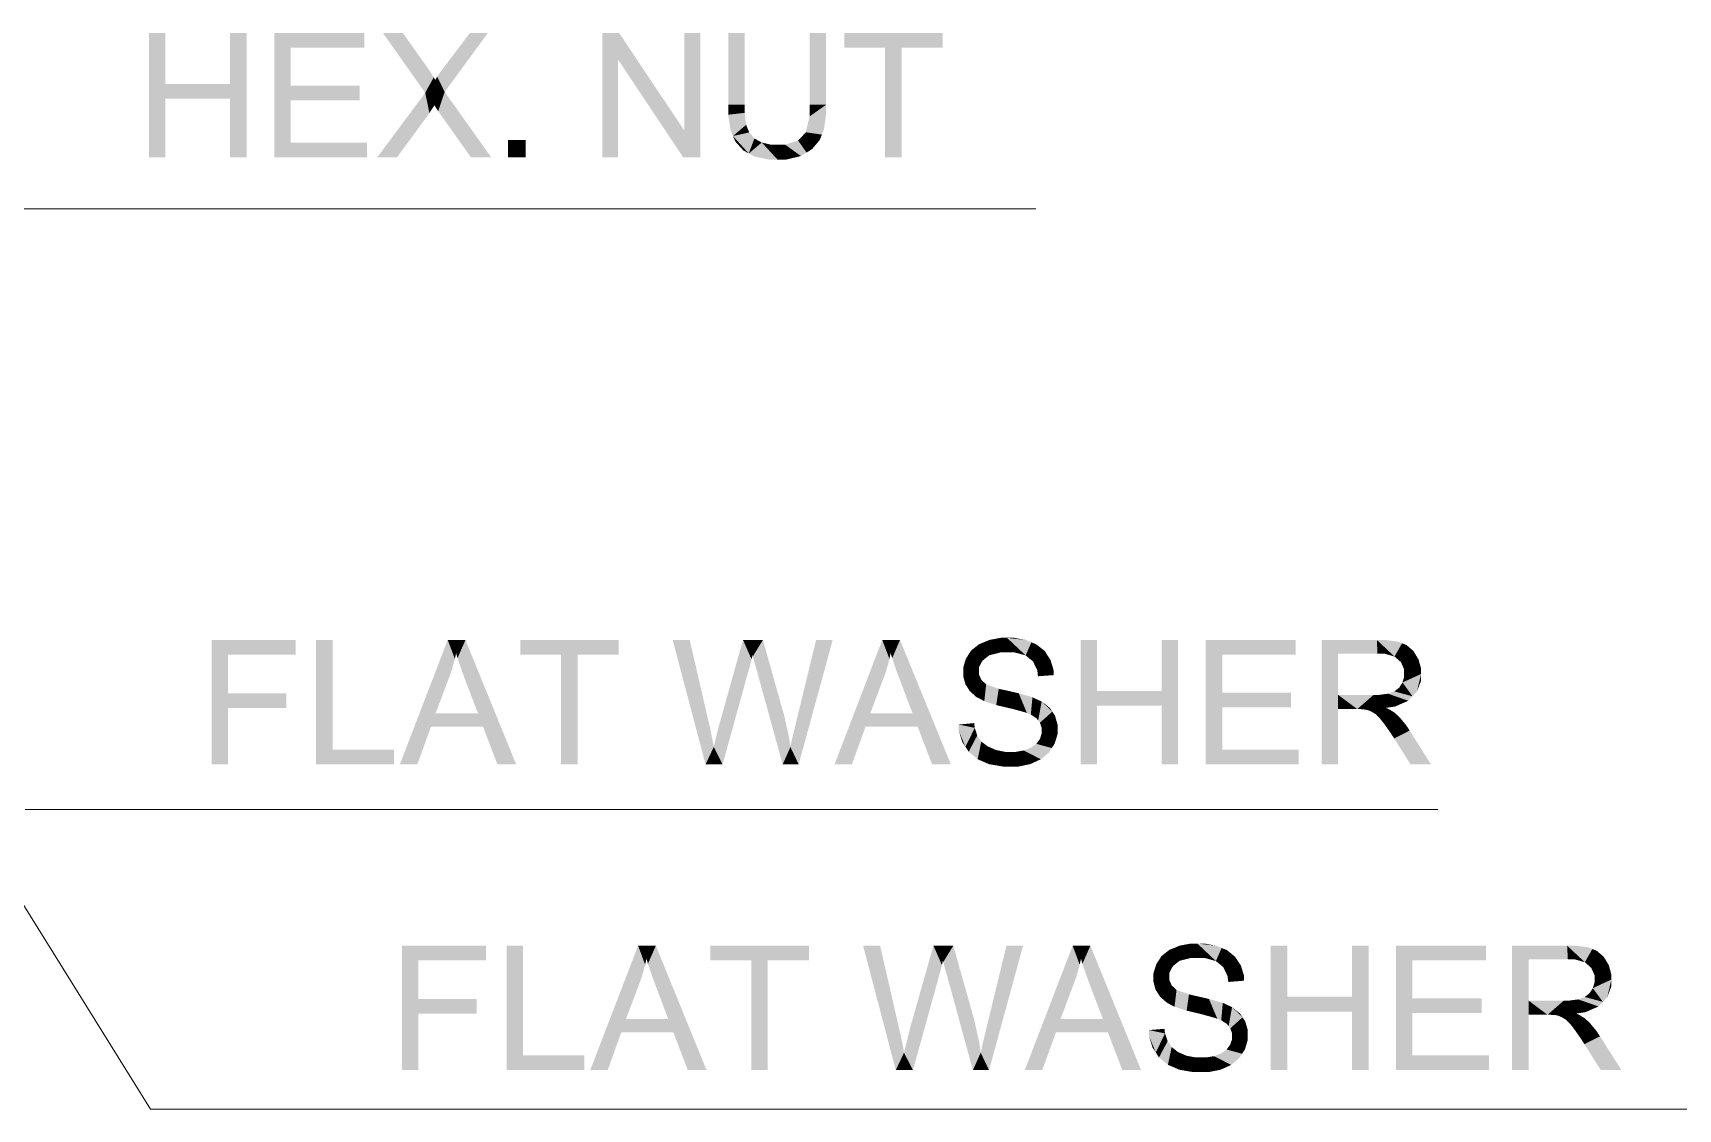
# Model space of a CAD drawing. Header units: millimetres. Extents: x 2 to 579, y 1 to 405.
# Drawn here: x 265.71 to 277.12, y 116.23 to 123.7 of the extents above; entities that cross this region are included whole.
import ezdxf

# ---------------------------------------------------------------- set-up
doc = ezdxf.new("R2010")
doc.units = ezdxf.units.MM
doc.linetypes.add('XKITLINE00', pattern=[0])
doc.layers.add('LinkedObject', color=7, linetype='Continuous', lineweight=0)

# ---------------------------------------------------------------- blocks, each defined once
blk = doc.blocks.new('*A4')
at = {"layer": 'LinkedObject'}
for points in [[(266.625, 123.349), (266.511, 122.84), (266.511, 123.704)], [(266.625, 123.349), (266.511, 123.704), (266.625, 123.704)], [(267.188, 123.704), (267.074, 123.349), (267.074, 123.704)], [(267.074, 123.247), (267.074, 123.349), (267.188, 123.704)], [(267.074, 123.247), (267.188, 123.704), (267.188, 122.84)], [(267.494, 123.338), (267.38, 122.84), (267.38, 123.704)], [(267.494, 123.338), (267.38, 123.704), (267.494, 123.602)], [(268.005, 123.602), (267.38, 123.704), (268.005, 123.704)], [(267.494, 123.602), (267.38, 123.704), (268.005, 123.602)], [(268.272, 123.704), (268.428, 123.288), (268.134, 123.704)], [(268.429, 123.483), (268.428, 123.288), (268.272, 123.704)], [(268.563, 123.294), (268.565, 123.474), (268.863, 123.704)], [(268.863, 123.704), (268.565, 123.474), (268.738, 123.704)], [(269.656, 123.704), (269.766, 123.518), (269.656, 122.84)], [(269.766, 123.518), (269.656, 123.704), (269.773, 123.704)], [(269.766, 123.518), (269.773, 123.704), (270.218, 122.84)], [(270.218, 122.84), (269.773, 123.704), (270.226, 123.026)], [(270.336, 123.704), (270.226, 123.026), (270.226, 123.704)], [(270.336, 122.84), (270.226, 123.026), (270.336, 123.704)], [(270.644, 123.704), (270.53, 123.205), (270.53, 123.704)], [(270.644, 123.205), (270.53, 123.205), (270.644, 123.704)], [(271.209, 123.704), (271.095, 123.205), (271.095, 123.704)], [(271.209, 123.205), (271.095, 123.205), (271.209, 123.704)], [(271.335, 123.704), (271.619, 123.602), (271.335, 123.602)], [(271.733, 123.602), (271.619, 123.602), (271.335, 123.704)], [(271.733, 123.602), (271.335, 123.704), (272.019, 123.704)], [(271.733, 123.602), (272.019, 123.704), (272.019, 123.602)], [(269.656, 122.84), (269.766, 123.518), (269.766, 122.84)], [(271.619, 122.84), (271.733, 123.602), (271.733, 122.84)], [(271.619, 123.602), (271.733, 123.602), (271.619, 122.84)], [(268.453, 123.449), (268.428, 123.288), (268.429, 123.483)], [(268.487, 123.396), (268.428, 123.288), (268.453, 123.449)], [(268.511, 123.4), (268.563, 123.294), (268.497, 123.377)], [(268.545, 123.448), (268.563, 123.294), (268.511, 123.4)], [(268.565, 123.474), (268.563, 123.294), (268.545, 123.448)], [(266.625, 123.247), (266.511, 122.84), (266.625, 123.349)], [(266.625, 123.349), (267.074, 123.247), (266.625, 123.247)], [(267.074, 123.349), (267.074, 123.247), (266.625, 123.349)], [(267.494, 123.236), (267.38, 122.84), (267.494, 123.338)], [(267.973, 123.236), (267.494, 123.338), (267.973, 123.338)], [(267.494, 123.236), (267.494, 123.338), (267.973, 123.236)], [(268.428, 123.288), (268.451, 123.139), (268.095, 122.84)], [(268.497, 123.377), (268.428, 123.288), (268.487, 123.396)], [(268.428, 123.288), (268.497, 123.377), (268.563, 123.294)], [(268.563, 123.294), (268.492, 123.201), (268.428, 123.288)], [(268.451, 123.139), (268.428, 123.288), (268.457, 123.148)], [(268.457, 123.148), (268.428, 123.288), (268.477, 123.179)], [(268.477, 123.179), (268.428, 123.288), (268.492, 123.201)], [(268.492, 123.201), (268.563, 123.294), (268.5, 123.188)], [(268.5, 123.188), (268.563, 123.294), (268.518, 123.161)], [(268.518, 123.161), (268.563, 123.294), (268.527, 123.148)], [(268.527, 123.148), (268.563, 123.294), (268.745, 122.84)], [(268.745, 122.84), (268.563, 123.294), (268.886, 122.84)], [(266.511, 122.84), (266.625, 123.247), (266.625, 122.84)], [(267.074, 123.247), (267.188, 122.84), (267.074, 122.84)], [(267.494, 122.942), (267.38, 122.84), (267.494, 123.236)], [(270.644, 123.205), (270.53, 123.136), (270.53, 123.205)], [(270.644, 123.149), (270.53, 123.136), (270.644, 123.205)], [(271.068, 123.014), (271.209, 123.205), (271.18, 122.998)], [(271.095, 123.124), (271.209, 123.205), (271.068, 123.014)], [(271.209, 123.205), (271.095, 123.124), (271.095, 123.205)], [(271.18, 122.998), (271.209, 123.205), (271.195, 123.036)], [(271.195, 123.036), (271.209, 123.205), (271.209, 123.14)], [(268.095, 122.84), (268.451, 123.139), (268.232, 122.84)], [(270.644, 123.149), (270.563, 122.988), (270.53, 123.136)], [(270.53, 123.136), (270.563, 122.988), (270.547, 123.028)], [(270.655, 123.066), (270.563, 122.988), (270.644, 123.149)], [(270.563, 122.988), (270.655, 123.066), (270.665, 123.039)], [(267.38, 122.84), (267.494, 122.942), (268.025, 122.84)], [(268.025, 122.84), (267.494, 122.942), (268.025, 122.942)], [(269.124, 122.961), (269.003, 122.84), (269.003, 122.961)], [(269.124, 122.84), (269.003, 122.84), (269.124, 122.961)], [(270.226, 123.026), (270.336, 122.84), (270.218, 122.84)], [(270.676, 123.013), (270.563, 122.988), (270.665, 123.039)], [(270.676, 123.013), (270.673, 122.867), (270.563, 122.988)], [(270.563, 122.988), (270.673, 122.867), (270.58, 122.949)], [(270.58, 122.949), (270.673, 122.867), (270.635, 122.888)], [(270.712, 122.971), (270.673, 122.867), (270.676, 123.013)], [(270.673, 122.867), (270.712, 122.971), (270.737, 122.957)], [(270.763, 122.943), (270.673, 122.867), (270.737, 122.957)], [(270.763, 122.943), (270.872, 122.825), (270.673, 122.867)], [(270.825, 122.928), (270.872, 122.825), (270.763, 122.943)], [(271.074, 122.873), (270.925, 122.928), (271.015, 122.957)], [(271.042, 122.985), (271.112, 122.897), (271.015, 122.957)], [(271.015, 122.957), (271.112, 122.897), (271.074, 122.873)], [(271.18, 122.998), (271.042, 122.985), (271.068, 123.014)], [(271.165, 122.96), (271.042, 122.985), (271.18, 122.998)], [(271.112, 122.897), (271.042, 122.985), (271.165, 122.96)], [(270.673, 122.867), (270.872, 122.825), (270.712, 122.846)], [(270.712, 122.846), (270.872, 122.825), (270.811, 122.825)], [(270.872, 122.825), (270.825, 122.928), (270.862, 122.928)], [(270.925, 122.928), (270.872, 122.825), (270.862, 122.928)], [(270.872, 122.825), (270.925, 122.928), (270.934, 122.825)], [(271.035, 122.849), (270.925, 122.928), (271.074, 122.873)], [(270.934, 122.825), (270.925, 122.928), (271.035, 122.849)], [(267.06, 119.12), (266.946, 118.626), (266.946, 119.49)], [(267.06, 119.12), (266.946, 119.49), (267.06, 119.388)], [(267.528, 119.388), (266.946, 119.49), (267.528, 119.49)], [(267.06, 119.388), (266.946, 119.49), (267.528, 119.388)], [(267.785, 119.49), (267.671, 118.626), (267.671, 119.49)], [(267.785, 118.728), (267.671, 118.626), (267.785, 119.49)], [(268.584, 119.49), (268.595, 119.234), (268.252, 118.626)], [(268.595, 119.234), (268.584, 119.49), (268.61, 119.275)], [(268.61, 119.275), (268.584, 119.49), (268.634, 119.358)], [(268.634, 119.358), (268.584, 119.49), (268.642, 119.399)], [(268.707, 119.49), (268.642, 119.399), (268.584, 119.49)], [(268.642, 119.399), (268.707, 119.49), (268.652, 119.364)], [(268.652, 119.364), (268.707, 119.49), (268.683, 119.274)], [(268.683, 119.274), (268.707, 119.49), (268.703, 119.219)], [(268.703, 119.219), (268.707, 119.49), (268.794, 118.981)], [(268.794, 118.981), (268.707, 119.49), (268.829, 118.888)], [(268.829, 118.888), (268.707, 119.49), (269.059, 118.626)], [(269.087, 119.49), (269.371, 119.388), (269.087, 119.388)], [(269.485, 119.388), (269.371, 119.388), (269.087, 119.49)], [(269.485, 119.388), (269.087, 119.49), (269.771, 119.49)], [(269.485, 119.388), (269.771, 119.49), (269.771, 119.388)], [(270.263, 119.49), (270.373, 118.626), (270.145, 119.49)], [(270.394, 118.923), (270.373, 118.626), (270.263, 119.49)], [(270.633, 119.49), (270.673, 119.284), (270.469, 118.906)], [(270.673, 119.284), (270.633, 119.49), (270.679, 119.305)], [(270.679, 119.305), (270.633, 119.49), (270.692, 119.356)], [(270.692, 119.356), (270.633, 119.49), (270.699, 119.386)], [(270.771, 119.49), (270.699, 119.386), (270.633, 119.49)], [(270.699, 119.386), (270.771, 119.49), (270.701, 119.376)], [(270.701, 119.376), (270.771, 119.49), (270.715, 119.325)], [(270.715, 119.325), (270.771, 119.49), (270.727, 119.284)], [(270.727, 119.284), (270.771, 119.49), (270.894, 119.052)], [(271.255, 119.49), (271.005, 118.934), (271.14, 119.49)], [(271.019, 118.626), (271.005, 118.934), (271.255, 119.49)], [(271.599, 119.49), (271.611, 119.234), (271.268, 118.626)], [(271.611, 119.234), (271.599, 119.49), (271.626, 119.275)], [(271.626, 119.275), (271.599, 119.49), (271.649, 119.358)], [(271.649, 119.358), (271.599, 119.49), (271.657, 119.399)], [(271.722, 119.49), (271.657, 119.399), (271.599, 119.49)], [(271.657, 119.399), (271.722, 119.49), (271.668, 119.364)], [(271.668, 119.364), (271.722, 119.49), (271.698, 119.274)], [(271.698, 119.274), (271.722, 119.49), (271.719, 119.219)], [(271.719, 119.219), (271.722, 119.49), (271.809, 118.981)], [(271.809, 118.981), (271.722, 119.49), (271.845, 118.888)], [(271.845, 118.888), (271.722, 119.49), (272.075, 118.626)], [(272.216, 119.417), (272.318, 119.365), (272.198, 119.389)], [(272.27, 119.46), (272.318, 119.365), (272.216, 119.417)], [(272.342, 119.384), (272.27, 119.46), (272.306, 119.475)], [(272.318, 119.365), (272.27, 119.46), (272.342, 119.384)], [(272.342, 119.49), (272.417, 119.403), (272.306, 119.475)], [(272.306, 119.475), (272.417, 119.403), (272.342, 119.384)], [(272.421, 119.505), (272.417, 119.403), (272.342, 119.49)], [(272.464, 119.505), (272.417, 119.403), (272.421, 119.505)], [(272.417, 119.403), (272.464, 119.505), (272.469, 119.403)], [(272.464, 119.505), (272.519, 119.403), (272.469, 119.403)], [(272.597, 119.489), (272.464, 119.505), (272.512, 119.505)], [(272.634, 119.474), (272.464, 119.505), (272.597, 119.489)], [(272.594, 119.383), (272.464, 119.505), (272.634, 119.474)], [(272.519, 119.403), (272.464, 119.505), (272.594, 119.383)], [(272.634, 119.474), (272.619, 119.362), (272.594, 119.383)], [(272.67, 119.458), (272.619, 119.362), (272.634, 119.474)], [(272.619, 119.362), (272.67, 119.458), (272.645, 119.341)], [(272.645, 119.341), (272.67, 119.458), (272.746, 119.382)], [(272.746, 119.382), (272.67, 119.458), (272.727, 119.413)], [(273.089, 119.135), (272.975, 118.626), (272.975, 119.49)], [(273.089, 119.135), (272.975, 119.49), (273.089, 119.49)], [(273.652, 119.49), (273.538, 119.135), (273.538, 119.49)], [(273.538, 119.033), (273.538, 119.135), (273.652, 119.49)], [(273.538, 119.033), (273.652, 119.49), (273.652, 118.626)], [(273.958, 119.124), (273.844, 118.626), (273.844, 119.49)], [(273.958, 119.124), (273.844, 119.49), (273.958, 119.388)], [(274.468, 119.388), (273.844, 119.49), (274.468, 119.49)], [(273.958, 119.388), (273.844, 119.49), (274.468, 119.388)], [(274.762, 119.109), (274.648, 118.626), (274.648, 119.49)], [(274.648, 119.49), (274.762, 119.395), (274.762, 119.109)], [(275.035, 119.395), (274.648, 119.49), (275.031, 119.49)], [(274.762, 119.395), (274.648, 119.49), (275.035, 119.395)], [(275.031, 119.49), (275.083, 119.395), (275.035, 119.395)], [(275.176, 119.478), (275.031, 119.49), (275.088, 119.49)], [(275.206, 119.467), (275.031, 119.49), (275.176, 119.478)], [(275.153, 119.375), (275.031, 119.49), (275.206, 119.467)], [(275.083, 119.395), (275.031, 119.49), (275.153, 119.375)], [(275.206, 119.467), (275.176, 119.355), (275.153, 119.375)], [(275.236, 119.455), (275.176, 119.355), (275.206, 119.467)], [(275.176, 119.355), (275.236, 119.455), (275.198, 119.336)], [(275.198, 119.336), (275.236, 119.455), (275.302, 119.384)], [(275.302, 119.384), (275.236, 119.455), (275.284, 119.414)], [(269.371, 118.626), (269.485, 119.388), (269.485, 118.626)], [(269.371, 119.388), (269.485, 119.388), (269.371, 118.626)], [(272.198, 119.389), (272.161, 119.266), (272.179, 119.36)], [(272.294, 119.346), (272.161, 119.266), (272.198, 119.389)], [(272.179, 119.36), (272.161, 119.266), (272.161, 119.299)], [(272.27, 119.301), (272.161, 119.266), (272.294, 119.346)], [(272.161, 119.266), (272.27, 119.301), (272.27, 119.274)], [(272.198, 119.389), (272.318, 119.365), (272.294, 119.346)], [(272.746, 119.382), (272.675, 119.279), (272.645, 119.341)], [(272.766, 119.352), (272.675, 119.279), (272.746, 119.382)], [(272.787, 119.284), (272.675, 119.279), (272.766, 119.352)], [(275.302, 119.384), (275.22, 119.285), (275.198, 119.336)], [(275.32, 119.355), (275.22, 119.285), (275.302, 119.384)], [(275.338, 119.29), (275.22, 119.285), (275.32, 119.355)], [(275.338, 119.254), (275.22, 119.285), (275.338, 119.29)], [(268.252, 118.626), (268.595, 119.234), (268.5, 118.981)], [(270.469, 118.906), (270.673, 119.284), (270.491, 118.626)], [(270.894, 119.052), (270.908, 118.626), (270.727, 119.284)], [(271.268, 118.626), (271.611, 119.234), (271.516, 118.981)], [(272.27, 119.251), (272.161, 119.266), (272.27, 119.274)], [(272.161, 119.266), (272.27, 119.251), (272.161, 119.236)], [(272.161, 119.236), (272.27, 119.251), (272.176, 119.183)], [(272.176, 119.183), (272.27, 119.251), (272.191, 119.159)], [(272.191, 119.159), (272.27, 119.251), (272.287, 119.212)], [(272.287, 119.212), (272.252, 119.094), (272.191, 119.159)], [(272.304, 119.197), (272.252, 119.094), (272.287, 119.212)], [(272.252, 119.094), (272.304, 119.197), (272.283, 119.078)], [(272.283, 119.078), (272.304, 119.197), (272.32, 119.182)], [(272.283, 119.078), (272.32, 119.182), (272.307, 119.065)], [(272.307, 119.065), (272.32, 119.182), (272.39, 119.038)], [(272.39, 119.038), (272.32, 119.182), (272.407, 119.151)], [(272.789, 119.246), (272.675, 119.279), (272.787, 119.284)], [(272.675, 119.279), (272.789, 119.246), (272.679, 119.238)], [(275.197, 119.177), (275.278, 119.099), (275.186, 119.159)], [(275.209, 119.195), (275.278, 119.099), (275.197, 119.177)], [(275.209, 119.195), (275.338, 119.254), (275.278, 119.099)], [(275.22, 119.234), (275.338, 119.254), (275.209, 119.195)], [(275.22, 119.285), (275.338, 119.254), (275.22, 119.255)], [(275.338, 119.254), (275.22, 119.234), (275.22, 119.255)], [(275.278, 119.099), (275.338, 119.254), (275.308, 119.131)], [(275.308, 119.131), (275.338, 119.254), (275.338, 119.208)], [(267.06, 119.018), (266.946, 118.626), (267.06, 119.12)], [(267.465, 119.018), (267.06, 119.12), (267.465, 119.12)], [(267.06, 119.018), (267.06, 119.12), (267.465, 119.018)], [(272.191, 119.159), (272.252, 119.094), (272.206, 119.135)], [(272.39, 119.038), (272.407, 119.151), (272.449, 119.024)], [(272.449, 119.024), (272.407, 119.151), (272.476, 119.136)], [(272.449, 119.024), (272.476, 119.136), (272.509, 119.01)], [(272.509, 119.01), (272.476, 119.136), (272.546, 119.12)], [(272.509, 119.01), (272.546, 119.12), (272.586, 118.989)], [(272.586, 118.989), (272.546, 119.12), (272.603, 118.982)], [(272.603, 118.982), (272.546, 119.12), (272.63, 118.972)], [(272.641, 119.092), (272.63, 118.972), (272.546, 119.12)], [(272.667, 119.08), (272.63, 118.972), (272.641, 119.092)], [(272.63, 118.972), (272.667, 119.08), (272.669, 118.946)], [(272.669, 118.946), (272.667, 119.08), (272.705, 119.063)], [(272.669, 118.946), (272.705, 119.063), (272.681, 118.931)], [(272.681, 118.931), (272.705, 119.063), (272.693, 118.916)], [(272.705, 119.063), (272.779, 118.992), (272.693, 118.916)], [(272.779, 118.992), (272.705, 119.063), (272.761, 119.019)], [(273.089, 119.033), (272.975, 118.626), (273.089, 119.135)], [(273.089, 119.135), (273.538, 119.033), (273.089, 119.033)], [(273.538, 119.135), (273.538, 119.033), (273.089, 119.135)], [(273.958, 119.022), (273.844, 118.626), (273.958, 119.124)], [(274.436, 119.022), (273.958, 119.124), (274.436, 119.124)], [(273.958, 119.022), (273.958, 119.124), (274.436, 119.022)], [(274.762, 119.109), (274.762, 119.01), (274.648, 118.626)], [(274.895, 119.01), (274.762, 119.109), (275.008, 119.109)], [(274.762, 119.01), (274.762, 119.109), (274.895, 119.01)], [(274.895, 119.01), (275.008, 119.109), (274.917, 119.01)], [(274.917, 119.01), (275.008, 119.109), (274.948, 119.007)], [(274.948, 119.007), (275.008, 119.109), (274.958, 119.005)], [(274.958, 119.005), (275.008, 119.109), (274.971, 119.002)], [(274.971, 119.002), (275.008, 119.109), (274.997, 118.991)], [(274.997, 118.991), (275.008, 119.109), (275.047, 119.109)], [(274.997, 118.991), (275.047, 119.109), (275.01, 118.982)], [(275.047, 119.109), (275.095, 119.019), (275.01, 118.982)], [(275.108, 119.117), (275.095, 119.019), (275.047, 119.109)], [(275.095, 119.019), (275.108, 119.117), (275.157, 119.028)], [(275.13, 119.125), (275.278, 119.099), (275.108, 119.117)], [(275.249, 119.068), (275.108, 119.117), (275.278, 119.099)], [(275.157, 119.028), (275.108, 119.117), (275.249, 119.068)], [(275.152, 119.133), (275.278, 119.099), (275.13, 119.125)], [(275.278, 119.099), (275.152, 119.133), (275.186, 119.159)], [(266.946, 118.626), (267.06, 119.018), (267.06, 118.626)], [(268.468, 118.888), (268.252, 118.626), (268.5, 118.981)], [(268.5, 118.981), (268.829, 118.888), (268.468, 118.888)], [(268.794, 118.981), (268.829, 118.888), (268.5, 118.981)], [(270.917, 118.971), (270.908, 118.626), (270.894, 119.052)], [(270.951, 118.818), (270.908, 118.626), (270.917, 118.971)], [(271.483, 118.888), (271.268, 118.626), (271.516, 118.981)], [(271.516, 118.981), (271.845, 118.888), (271.483, 118.888)], [(271.809, 118.981), (271.845, 118.888), (271.516, 118.981)], [(272.693, 118.916), (272.779, 118.992), (272.705, 118.88)], [(272.705, 118.88), (272.779, 118.992), (272.797, 118.966)], [(272.705, 118.88), (272.797, 118.966), (272.705, 118.86)], [(272.705, 118.86), (272.797, 118.966), (272.705, 118.84)], [(272.797, 118.966), (272.815, 118.87), (272.705, 118.84)], [(272.815, 118.87), (272.797, 118.966), (272.815, 118.904)], [(272.975, 118.626), (273.089, 119.033), (273.089, 118.626)], [(273.538, 119.033), (273.652, 118.626), (273.538, 118.626)], [(273.958, 118.728), (273.844, 118.626), (273.958, 119.022)], [(274.648, 118.626), (274.762, 119.01), (274.762, 118.626)], [(275.01, 118.982), (275.095, 119.019), (275.023, 118.974)], [(275.095, 119.019), (275.052, 118.945), (275.023, 118.974)], [(275.117, 119.008), (275.052, 118.945), (275.095, 119.019)], [(275.052, 118.945), (275.117, 119.008), (275.068, 118.925)], [(275.068, 118.925), (275.117, 119.008), (275.084, 118.904)], [(275.084, 118.904), (275.117, 119.008), (275.164, 118.976)], [(275.164, 118.976), (275.126, 118.845), (275.084, 118.904)], [(275.164, 118.976), (275.117, 119.008), (275.152, 118.987)], [(275.189, 118.953), (275.126, 118.845), (275.164, 118.976)], [(275.236, 118.896), (275.126, 118.845), (275.189, 118.953)], [(268.252, 118.626), (268.468, 118.888), (268.373, 118.626)], [(268.829, 118.888), (269.059, 118.626), (268.929, 118.626)], [(270.404, 118.879), (270.373, 118.626), (270.394, 118.923)], [(270.422, 118.791), (270.373, 118.626), (270.404, 118.879)], [(270.466, 118.896), (270.491, 118.626), (270.446, 118.816)], [(270.469, 118.906), (270.491, 118.626), (270.466, 118.896)], [(270.992, 118.881), (271.019, 118.626), (270.97, 118.788)], [(271.005, 118.934), (271.019, 118.626), (270.992, 118.881)], [(271.268, 118.626), (271.483, 118.888), (271.388, 118.626)], [(271.845, 118.888), (272.075, 118.626), (271.945, 118.626)], [(272.241, 118.88), (272.129, 118.903), (272.237, 118.913)], [(272.129, 118.903), (272.176, 118.748), (272.13, 118.86)], [(272.241, 118.88), (272.176, 118.748), (272.129, 118.903)], [(272.13, 118.86), (272.176, 118.748), (272.154, 118.782)], [(272.258, 118.827), (272.176, 118.748), (272.241, 118.88)], [(272.693, 118.803), (272.815, 118.87), (272.795, 118.77)], [(272.705, 118.84), (272.815, 118.87), (272.693, 118.803)], [(272.795, 118.77), (272.815, 118.87), (272.815, 118.835)], [(275.126, 118.845), (275.236, 118.896), (275.151, 118.806)], [(275.151, 118.806), (275.236, 118.896), (275.258, 118.861)], [(275.151, 118.806), (275.258, 118.861), (275.265, 118.626)], [(275.265, 118.626), (275.258, 118.861), (275.407, 118.626)], [(267.671, 118.626), (267.785, 118.728), (268.211, 118.626)], [(268.211, 118.626), (267.785, 118.728), (268.211, 118.728)], [(270.43, 118.747), (270.373, 118.626), (270.422, 118.791)], [(270.43, 118.747), (270.491, 118.626), (270.373, 118.626)], [(270.446, 118.816), (270.491, 118.626), (270.43, 118.747)], [(270.962, 118.747), (270.908, 118.626), (270.951, 118.818)], [(270.962, 118.747), (271.019, 118.626), (270.908, 118.626)], [(270.97, 118.788), (271.019, 118.626), (270.962, 118.747)], [(272.176, 118.748), (272.258, 118.827), (272.199, 118.714)], [(272.199, 118.714), (272.258, 118.827), (272.261, 118.662)], [(272.272, 118.806), (272.261, 118.662), (272.258, 118.827)], [(272.286, 118.785), (272.261, 118.662), (272.272, 118.806)], [(272.286, 118.785), (272.3, 118.645), (272.261, 118.662)], [(272.33, 118.752), (272.3, 118.645), (272.286, 118.785)], [(272.3, 118.645), (272.33, 118.752), (272.34, 118.628)], [(272.359, 118.739), (272.34, 118.628), (272.33, 118.752)], [(272.388, 118.726), (272.34, 118.628), (272.359, 118.739)], [(272.388, 118.726), (272.438, 118.611), (272.34, 118.628)], [(272.454, 118.713), (272.438, 118.611), (272.388, 118.726)], [(272.581, 118.723), (272.662, 118.645), (272.524, 118.713)], [(272.606, 118.733), (272.756, 118.709), (272.581, 118.723)], [(272.699, 118.662), (272.581, 118.723), (272.756, 118.709)], [(272.662, 118.645), (272.581, 118.723), (272.699, 118.662)], [(272.631, 118.742), (272.756, 118.709), (272.606, 118.733)], [(272.668, 118.769), (272.775, 118.74), (272.631, 118.742)], [(272.631, 118.742), (272.775, 118.74), (272.756, 118.709)], [(272.681, 118.786), (272.795, 118.77), (272.668, 118.769)], [(272.775, 118.74), (272.668, 118.769), (272.795, 118.77)], [(272.693, 118.803), (272.795, 118.77), (272.681, 118.786)], [(273.844, 118.626), (273.958, 118.728), (274.488, 118.626)], [(274.488, 118.626), (273.958, 118.728), (274.488, 118.728)], [(272.454, 118.713), (272.496, 118.611), (272.438, 118.611)], [(272.491, 118.713), (272.496, 118.611), (272.454, 118.713)], [(272.491, 118.713), (272.542, 118.611), (272.496, 118.611)], [(272.524, 118.713), (272.542, 118.611), (272.491, 118.713)], [(272.524, 118.713), (272.662, 118.645), (272.542, 118.611)], [(272.542, 118.611), (272.662, 118.645), (272.625, 118.628)], [(268.38, 116.998), (268.266, 116.504), (268.266, 117.368)], [(268.38, 116.998), (268.266, 117.368), (268.38, 117.266)], [(268.849, 117.266), (268.266, 117.368), (268.849, 117.368)], [(268.38, 117.266), (268.266, 117.368), (268.849, 117.266)], [(269.106, 117.368), (268.992, 116.504), (268.992, 117.368)], [(269.106, 116.606), (268.992, 116.504), (269.106, 117.368)], [(269.905, 117.368), (269.916, 117.112), (269.573, 116.504)], [(269.916, 117.112), (269.905, 117.368), (269.931, 117.153)], [(269.931, 117.153), (269.905, 117.368), (269.954, 117.236)], [(269.954, 117.236), (269.905, 117.368), (269.963, 117.278)], [(270.028, 117.368), (269.963, 117.278), (269.905, 117.368)], [(269.963, 117.278), (270.028, 117.368), (269.973, 117.242)], [(269.973, 117.242), (270.028, 117.368), (270.004, 117.152)], [(270.004, 117.152), (270.028, 117.368), (270.024, 117.098)], [(270.024, 117.098), (270.028, 117.368), (270.114, 116.859)], [(270.114, 116.859), (270.028, 117.368), (270.15, 116.766)], [(270.15, 116.766), (270.028, 117.368), (270.38, 116.504)], [(270.407, 117.368), (270.691, 117.266), (270.407, 117.266)], [(270.805, 117.266), (270.691, 117.266), (270.407, 117.368)], [(270.805, 117.266), (270.407, 117.368), (271.091, 117.368)], [(270.805, 117.266), (271.091, 117.368), (271.091, 117.266)], [(271.584, 117.368), (271.693, 116.504), (271.466, 117.368)], [(271.714, 116.802), (271.693, 116.504), (271.584, 117.368)], [(271.954, 117.368), (271.994, 117.162), (271.789, 116.785)], [(271.994, 117.162), (271.954, 117.368), (272, 117.183)], [(272, 117.183), (271.954, 117.368), (272.013, 117.234)], [(272.013, 117.234), (271.954, 117.368), (272.02, 117.264)], [(272.092, 117.368), (272.02, 117.264), (271.954, 117.368)], [(272.02, 117.264), (272.092, 117.368), (272.022, 117.254)], [(272.022, 117.254), (272.092, 117.368), (272.036, 117.203)], [(272.036, 117.203), (272.092, 117.368), (272.048, 117.162)], [(272.048, 117.162), (272.092, 117.368), (272.215, 116.931)], [(272.576, 117.368), (272.326, 116.813), (272.461, 117.368)], [(272.34, 116.504), (272.326, 116.813), (272.576, 117.368)], [(272.92, 117.368), (272.931, 117.112), (272.588, 116.504)], [(272.931, 117.112), (272.92, 117.368), (272.946, 117.153)], [(272.946, 117.153), (272.92, 117.368), (272.969, 117.236)], [(272.969, 117.236), (272.92, 117.368), (272.978, 117.278)], [(273.043, 117.368), (272.978, 117.278), (272.92, 117.368)], [(272.978, 117.278), (273.043, 117.368), (272.988, 117.242)], [(272.988, 117.242), (273.043, 117.368), (273.019, 117.152)], [(273.019, 117.152), (273.043, 117.368), (273.039, 117.098)], [(273.039, 117.098), (273.043, 117.368), (273.13, 116.859)], [(273.13, 116.859), (273.043, 117.368), (273.165, 116.766)], [(273.165, 116.766), (273.043, 117.368), (273.395, 116.504)], [(273.662, 117.263), (273.591, 117.339), (273.627, 117.353)], [(273.662, 117.368), (273.738, 117.282), (273.627, 117.353)], [(273.627, 117.353), (273.738, 117.282), (273.662, 117.263)], [(273.741, 117.383), (273.738, 117.282), (273.662, 117.368)], [(273.785, 117.383), (273.738, 117.282), (273.741, 117.383)], [(273.738, 117.282), (273.785, 117.383), (273.789, 117.282)], [(273.785, 117.383), (273.839, 117.282), (273.789, 117.282)], [(273.918, 117.367), (273.785, 117.383), (273.833, 117.383)], [(273.954, 117.352), (273.785, 117.383), (273.918, 117.367)], [(273.914, 117.261), (273.785, 117.383), (273.954, 117.352)], [(273.839, 117.282), (273.785, 117.383), (273.914, 117.261)], [(273.954, 117.352), (273.94, 117.24), (273.914, 117.261)], [(273.991, 117.337), (273.94, 117.24), (273.954, 117.352)], [(274.409, 117.013), (274.295, 116.504), (274.295, 117.368)], [(274.409, 117.013), (274.295, 117.368), (274.409, 117.368)], [(274.973, 117.368), (274.859, 117.013), (274.859, 117.368)], [(274.859, 116.911), (274.859, 117.013), (274.973, 117.368)], [(274.859, 116.911), (274.973, 117.368), (274.973, 116.504)], [(275.278, 117.002), (275.164, 116.504), (275.164, 117.368)], [(275.278, 117.002), (275.164, 117.368), (275.278, 117.266)], [(275.789, 117.266), (275.164, 117.368), (275.789, 117.368)], [(275.278, 117.266), (275.164, 117.368), (275.789, 117.266)], [(276.083, 116.987), (275.969, 116.504), (275.969, 117.368)], [(275.969, 117.368), (276.083, 117.273), (276.083, 116.987)], [(276.356, 117.273), (275.969, 117.368), (276.351, 117.368)], [(276.083, 117.273), (275.969, 117.368), (276.356, 117.273)], [(276.351, 117.368), (276.404, 117.273), (276.356, 117.273)], [(276.496, 117.357), (276.351, 117.368), (276.409, 117.368)], [(276.526, 117.345), (276.351, 117.368), (276.496, 117.357)], [(276.474, 117.253), (276.351, 117.368), (276.526, 117.345)], [(276.404, 117.273), (276.351, 117.368), (276.474, 117.253)], [(270.691, 116.504), (270.805, 117.266), (270.805, 116.504)], [(270.691, 117.266), (270.805, 117.266), (270.691, 116.504)], [(273.518, 117.267), (273.481, 117.145), (273.5, 117.239)], [(273.615, 117.225), (273.481, 117.145), (273.518, 117.267)], [(273.5, 117.239), (273.481, 117.145), (273.481, 117.177)], [(273.537, 117.296), (273.638, 117.244), (273.518, 117.267)], [(273.518, 117.267), (273.638, 117.244), (273.615, 117.225)], [(273.591, 117.339), (273.638, 117.244), (273.537, 117.296)], [(273.638, 117.244), (273.591, 117.339), (273.662, 117.263)], [(273.94, 117.24), (273.991, 117.337), (273.965, 117.219)], [(273.965, 117.219), (273.991, 117.337), (274.067, 117.261)], [(274.067, 117.261), (273.995, 117.157), (273.965, 117.219)], [(274.067, 117.261), (273.991, 117.337), (274.047, 117.291)], [(274.087, 117.231), (273.995, 117.157), (274.067, 117.261)], [(276.526, 117.345), (276.496, 117.234), (276.474, 117.253)], [(276.556, 117.333), (276.496, 117.234), (276.526, 117.345)], [(276.496, 117.234), (276.556, 117.333), (276.518, 117.214)], [(276.518, 117.214), (276.556, 117.333), (276.622, 117.263)], [(276.622, 117.263), (276.541, 117.164), (276.518, 117.214)], [(276.64, 117.233), (276.541, 117.164), (276.622, 117.263)], [(276.658, 117.168), (276.541, 117.164), (276.64, 117.233)], [(276.622, 117.263), (276.556, 117.333), (276.604, 117.292)], [(271.789, 116.785), (271.994, 117.162), (271.812, 116.504)], [(272.215, 116.931), (272.228, 116.504), (272.048, 117.162)], [(273.591, 117.179), (273.481, 117.145), (273.615, 117.225)], [(273.481, 117.145), (273.591, 117.179), (273.591, 117.152)], [(273.591, 117.129), (273.481, 117.145), (273.591, 117.152)], [(273.481, 117.145), (273.591, 117.129), (273.481, 117.115)], [(273.481, 117.115), (273.591, 117.129), (273.496, 117.061)], [(273.496, 117.061), (273.591, 117.129), (273.512, 117.037)], [(273.512, 117.037), (273.591, 117.129), (273.608, 117.091)], [(274.108, 117.163), (273.995, 117.157), (274.087, 117.231)], [(274.109, 117.125), (273.995, 117.157), (274.108, 117.163)], [(273.995, 117.157), (274.109, 117.125), (274, 117.116)], [(276.529, 117.073), (276.658, 117.133), (276.599, 116.978)], [(276.541, 117.112), (276.658, 117.133), (276.529, 117.073)], [(276.658, 117.133), (276.541, 117.164), (276.658, 117.168)], [(276.541, 117.164), (276.658, 117.133), (276.541, 117.133)], [(276.658, 117.133), (276.541, 117.112), (276.541, 117.133)], [(276.599, 116.978), (276.658, 117.133), (276.629, 117.009)], [(276.629, 117.009), (276.658, 117.133), (276.658, 117.087)], [(269.573, 116.504), (269.916, 117.112), (269.821, 116.859)], [(272.588, 116.504), (272.931, 117.112), (272.836, 116.859)], [(273.608, 117.091), (273.573, 116.973), (273.512, 117.037)], [(273.512, 117.037), (273.573, 116.973), (273.527, 117.013)], [(273.625, 117.076), (273.573, 116.973), (273.608, 117.091)], [(273.573, 116.973), (273.625, 117.076), (273.603, 116.956)], [(273.603, 116.956), (273.625, 117.076), (273.641, 117.061)], [(273.603, 116.956), (273.641, 117.061), (273.627, 116.944)], [(273.627, 116.944), (273.641, 117.061), (273.711, 116.917)], [(273.711, 116.917), (273.641, 117.061), (273.727, 117.03)], [(273.711, 116.917), (273.727, 117.03), (273.77, 116.903)], [(273.77, 116.903), (273.727, 117.03), (273.797, 117.014)], [(273.77, 116.903), (273.797, 117.014), (273.83, 116.888)], [(273.83, 116.888), (273.797, 117.014), (273.866, 116.998)], [(274.409, 116.911), (274.295, 116.504), (274.409, 117.013)], [(274.409, 117.013), (274.859, 116.911), (274.409, 116.911)], [(274.859, 117.013), (274.859, 116.911), (274.409, 117.013)], [(276.473, 117.012), (276.599, 116.978), (276.451, 117.003)], [(276.599, 116.978), (276.473, 117.012), (276.506, 117.038)], [(276.518, 117.055), (276.599, 116.978), (276.506, 117.038)], [(276.529, 117.073), (276.599, 116.978), (276.518, 117.055)], [(268.38, 116.897), (268.266, 116.504), (268.38, 116.998)], [(268.266, 116.504), (268.38, 116.897), (268.38, 116.504)], [(268.785, 116.897), (268.38, 116.998), (268.785, 116.998)], [(268.38, 116.897), (268.38, 116.998), (268.785, 116.897)], [(272.238, 116.849), (272.228, 116.504), (272.215, 116.931)], [(273.83, 116.888), (273.866, 116.998), (273.906, 116.867)], [(273.906, 116.867), (273.866, 116.998), (273.924, 116.86)], [(273.924, 116.86), (273.866, 116.998), (273.951, 116.85)], [(273.962, 116.971), (273.951, 116.85), (273.866, 116.998)], [(273.988, 116.959), (273.951, 116.85), (273.962, 116.971)], [(273.951, 116.85), (273.988, 116.959), (273.99, 116.825)], [(273.99, 116.825), (273.988, 116.959), (274.026, 116.941)], [(273.99, 116.825), (274.026, 116.941), (274.002, 116.809)], [(274.002, 116.809), (274.026, 116.941), (274.014, 116.794)], [(274.026, 116.941), (274.099, 116.871), (274.014, 116.794)], [(274.099, 116.871), (274.026, 116.941), (274.081, 116.897)], [(274.295, 116.504), (274.409, 116.911), (274.409, 116.504)], [(274.859, 116.911), (274.973, 116.504), (274.859, 116.504)], [(275.278, 116.9), (275.164, 116.504), (275.278, 117.002)], [(275.278, 116.606), (275.164, 116.504), (275.278, 116.9)], [(275.757, 116.9), (275.278, 117.002), (275.757, 117.002)], [(275.278, 116.9), (275.278, 117.002), (275.757, 116.9)], [(276.083, 116.987), (276.083, 116.888), (275.969, 116.504)], [(276.215, 116.888), (276.083, 116.987), (276.328, 116.987)], [(276.083, 116.888), (276.083, 116.987), (276.215, 116.888)], [(276.215, 116.888), (276.328, 116.987), (276.237, 116.888)], [(276.237, 116.888), (276.328, 116.987), (276.269, 116.886)], [(276.269, 116.886), (276.328, 116.987), (276.279, 116.884)], [(276.279, 116.884), (276.328, 116.987), (276.292, 116.881)], [(276.292, 116.881), (276.328, 116.987), (276.318, 116.869)], [(276.318, 116.869), (276.328, 116.987), (276.367, 116.987)], [(276.318, 116.869), (276.367, 116.987), (276.331, 116.861)], [(276.367, 116.987), (276.415, 116.897), (276.331, 116.861)], [(276.331, 116.861), (276.415, 116.897), (276.344, 116.853)], [(276.415, 116.897), (276.373, 116.824), (276.344, 116.853)], [(276.428, 116.995), (276.415, 116.897), (276.367, 116.987)], [(276.438, 116.886), (276.373, 116.824), (276.415, 116.897)], [(276.415, 116.897), (276.428, 116.995), (276.477, 116.906)], [(276.451, 117.003), (276.599, 116.978), (276.428, 116.995)], [(276.569, 116.946), (276.428, 116.995), (276.599, 116.978)], [(276.477, 116.906), (276.428, 116.995), (276.569, 116.946)], [(269.788, 116.766), (269.573, 116.504), (269.821, 116.859)], [(269.821, 116.859), (270.15, 116.766), (269.788, 116.766)], [(270.114, 116.859), (270.15, 116.766), (269.821, 116.859)], [(271.725, 116.757), (271.693, 116.504), (271.714, 116.802)], [(271.789, 116.785), (271.812, 116.504), (271.787, 116.774)], [(272.272, 116.697), (272.228, 116.504), (272.238, 116.849)], [(272.326, 116.813), (272.34, 116.504), (272.313, 116.76)], [(272.804, 116.766), (272.588, 116.504), (272.836, 116.859)], [(272.836, 116.859), (273.165, 116.766), (272.804, 116.766)], [(273.13, 116.859), (273.165, 116.766), (272.836, 116.859)], [(273.561, 116.759), (273.449, 116.782), (273.557, 116.791)], [(273.449, 116.782), (273.497, 116.626), (273.451, 116.738)], [(273.561, 116.759), (273.497, 116.626), (273.449, 116.782)], [(274.014, 116.794), (274.099, 116.871), (274.026, 116.759)], [(274.026, 116.759), (274.099, 116.871), (274.117, 116.844)], [(274.026, 116.759), (274.117, 116.844), (274.026, 116.738)], [(274.026, 116.738), (274.117, 116.844), (274.026, 116.718)], [(274.117, 116.844), (274.135, 116.748), (274.026, 116.718)], [(274.135, 116.748), (274.117, 116.844), (274.135, 116.783)], [(275.969, 116.504), (276.083, 116.888), (276.083, 116.504)], [(276.373, 116.824), (276.438, 116.886), (276.389, 116.803)], [(276.389, 116.803), (276.438, 116.886), (276.405, 116.782)], [(276.405, 116.782), (276.438, 116.886), (276.484, 116.854)], [(276.484, 116.854), (276.446, 116.723), (276.405, 116.782)], [(276.484, 116.854), (276.438, 116.886), (276.472, 116.865)], [(276.509, 116.831), (276.446, 116.723), (276.484, 116.854)], [(276.556, 116.774), (276.446, 116.723), (276.509, 116.831)], [(269.573, 116.504), (269.788, 116.766), (269.694, 116.504)], [(270.15, 116.766), (270.38, 116.504), (270.25, 116.504)], [(271.743, 116.669), (271.693, 116.504), (271.725, 116.757)], [(271.75, 116.625), (271.693, 116.504), (271.743, 116.669)], [(271.767, 116.694), (271.812, 116.504), (271.75, 116.625)], [(271.787, 116.774), (271.812, 116.504), (271.767, 116.694)], [(272.282, 116.625), (272.228, 116.504), (272.272, 116.697)], [(272.291, 116.666), (272.34, 116.504), (272.282, 116.625)], [(272.313, 116.76), (272.34, 116.504), (272.291, 116.666)], [(272.588, 116.504), (272.804, 116.766), (272.709, 116.504)], [(273.165, 116.766), (273.395, 116.504), (273.265, 116.504)], [(273.451, 116.738), (273.497, 116.626), (273.474, 116.661)], [(273.579, 116.705), (273.497, 116.626), (273.561, 116.759)], [(273.497, 116.626), (273.579, 116.705), (273.519, 116.592)], [(273.519, 116.592), (273.579, 116.705), (273.581, 116.541)], [(273.593, 116.685), (273.581, 116.541), (273.579, 116.705)], [(273.607, 116.664), (273.581, 116.541), (273.593, 116.685)], [(273.607, 116.664), (273.621, 116.524), (273.581, 116.541)], [(273.65, 116.63), (273.621, 116.524), (273.607, 116.664)], [(274.001, 116.664), (274.116, 116.649), (273.989, 116.647)], [(274.013, 116.681), (274.116, 116.649), (274.001, 116.664)], [(274.013, 116.681), (274.135, 116.748), (274.116, 116.649)], [(274.026, 116.718), (274.135, 116.748), (274.013, 116.681)], [(274.116, 116.649), (274.135, 116.748), (274.135, 116.714)], [(276.446, 116.723), (276.556, 116.774), (276.471, 116.684)], [(276.471, 116.684), (276.556, 116.774), (276.579, 116.739)], [(276.471, 116.684), (276.579, 116.739), (276.585, 116.504)], [(276.585, 116.504), (276.579, 116.739), (276.728, 116.504)], [(268.992, 116.504), (269.106, 116.606), (269.531, 116.504)], [(269.531, 116.504), (269.106, 116.606), (269.531, 116.606)], [(271.75, 116.625), (271.812, 116.504), (271.693, 116.504)], [(272.282, 116.625), (272.34, 116.504), (272.228, 116.504)], [(273.621, 116.524), (273.65, 116.63), (273.66, 116.507)], [(273.68, 116.617), (273.66, 116.507), (273.65, 116.63)], [(273.709, 116.604), (273.66, 116.507), (273.68, 116.617)], [(273.709, 116.604), (273.758, 116.49), (273.66, 116.507)], [(273.775, 116.592), (273.758, 116.49), (273.709, 116.604)], [(273.775, 116.592), (273.817, 116.49), (273.758, 116.49)], [(273.812, 116.592), (273.817, 116.49), (273.775, 116.592)], [(273.812, 116.592), (273.863, 116.49), (273.817, 116.49)], [(273.844, 116.592), (273.863, 116.49), (273.812, 116.592)], [(273.902, 116.601), (273.983, 116.523), (273.844, 116.592)], [(273.844, 116.592), (273.983, 116.523), (273.863, 116.49)], [(273.927, 116.611), (274.076, 116.588), (273.902, 116.601)], [(274.02, 116.54), (273.902, 116.601), (274.076, 116.588)], [(273.983, 116.523), (273.902, 116.601), (274.02, 116.54)], [(273.952, 116.621), (274.076, 116.588), (273.927, 116.611)], [(273.989, 116.647), (274.096, 116.618), (273.952, 116.621)], [(273.952, 116.621), (274.096, 116.618), (274.076, 116.588)], [(274.096, 116.618), (273.989, 116.647), (274.116, 116.649)], [(275.164, 116.504), (275.278, 116.606), (275.809, 116.504)], [(275.809, 116.504), (275.278, 116.606), (275.809, 116.606)], [(273.863, 116.49), (273.983, 116.523), (273.946, 116.507)]]:
    blk.add_hatch(color=7, dxfattribs=at).paths.add_polyline_path(points, flags=17)
at = {"layer": 'LinkedObject', "color": 6, "linetype": 'XKITLINE00', "lineweight": 0}
for p, q in [((264.129, 122.482), (272.665, 122.482)), ((262.912, 122.038), (266.522, 116.233)), ((265.652, 118.313), (275.455, 118.313)), ((266.522, 116.233), (284.622, 116.233))]:
    blk.add_line(p, q, dxfattribs=at)

msp = doc.modelspace()

# ---------------------------------------------------------------- block references
at = {"lineweight": 0}
msp.add_blockref('*A4', (0, 0), dxfattribs=at)

doc.saveas('drawing.dxf')
